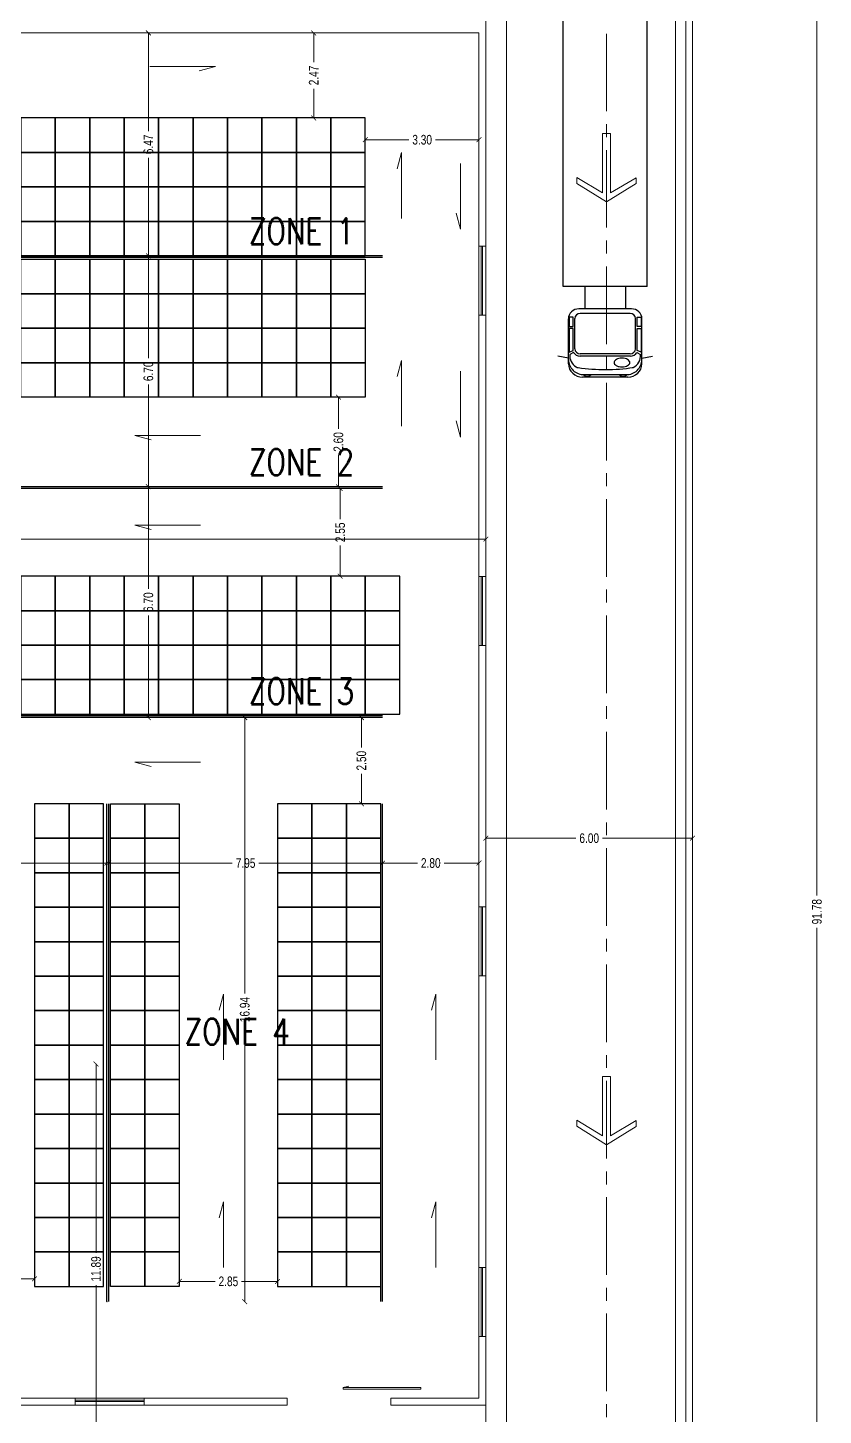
# Model space of a CAD drawing. Header units: millimetres. Extents: x -401 to 2889, y -234 to 146.
# Drawn here: x 148.03 to 171.13, y -67.89 to -27.64 of the extents above; entities that cross this region are included whole.
import ezdxf

# ---------------------------------------------------------------- set-up
doc = ezdxf.new("R2010")
doc.units = ezdxf.units.MM
doc.header["$LTSCALE"] = 3
doc.header["$MEASUREMENT"] = 0
doc.linetypes.add('AXES2', pattern=[1.125, 0.75, -0.125, 0.125, -0.125])
doc.linetypes.add('CONTINU', pattern=[0])
doc.layers.get('0').update_dxf_attribs({"color": 3, "lineweight": 9})
for name, color, linetype, lineweight in [('BOUNDARY', 6, 'Continuous', 13), ('DIM-IN', 1, 'Continuous', 0), ('Drw - Arch - brick (0.20)', 7, 'CONTINU', 20), ('Drw - Arch - Dimension', 1, 'CONTINU', 0), ('Drw - Arch - Window (0.05)', 4, 'CONTINU', 5), ('Drw - Dimension', 1, 'CONTINU', 0), ('Drw - Fram', 2, 'Continuous', 25), ('text', 7, 'Continuous', 0), ('WALKWAY', 42, 'Continuous', 13)]:
    doc.layers.add(name, color=color, linetype=linetype, lineweight=lineweight)
doc.layers.add('Layer7', color=8, linetype='Continuous')
doc.styles.add('drwazah arabic', font='ARIALUNI.TTF', dxfattribs={"width": 0.75})
doc.styles.get("Standard").update_dxf_attribs({"font": 'simplex.shx', "width": 0.8})
doc.dimstyles.new('Arch A-D 1-200m', dxfattribs={"dimscale": 2, "dimtxt": 0.14, "dimasz": 0.07, "dimexe": 0, "dimexo": 0, "dimgap": 0.05, "dimtad": 0, "dimzin": 1, "dimdsep": 46, "dimtxsty": 'drwazah arabic', "dimblk": 'ARCHTICK', "dimcen": 0, "dimse1": 1, "dimse2": 1, "dimclrd": 9, "dimclre": 9, "dimclrt": 6, "dimaunit": 2, "dimazin": 0, "dimtfac": 1, "dimtmove": 0, "dimatfit": 0, "dimldrblk": 'ARCHTICK', "dimfxl": 0.18, "dimtolj": 1, "dimtzin": 0, "dimlwd": 9, "dimlwe": 9, "dimarcsym": 2})

# ---------------------------------------------------------------- blocks, each defined once
blk = doc.blocks.new('_ArchTick')
at = {"color": 0, "linetype": 'ByBlock', "const_width": 0.15}
blk.add_lwpolyline([(-0.5, -0.5), (0.5, 0.5)], dxfattribs=at)
blk = doc.blocks.new('*D6')
at = {"layer": 'Defpoints', "color": 0, "transparency": 16777216}
for p in [(161.334, -50.89), (167.334, -50.89), (167.334, -51.149)]:
    blk.add_point(p, dxfattribs=at)
at = {"layer": 'Drw - Dimension', "color": 9, "linetype": 'ByBlock', "lineweight": 9, "transparency": 16777216}
for p, q in [((161.334, -51.149), (163.948, -51.149)), ((167.334, -51.149), (164.719, -51.149))]:
    blk.add_line(p, q, dxfattribs=at)
at = {"layer": 'Drw - Dimension', "color": 9, "lineweight": 9, "transparency": 16777216, "xscale": 0.14, "yscale": 0.14, "zscale": 0.14, "rotation": 180}
blk.add_blockref('_ArchTick', (161.334, -51.149), dxfattribs=at)
at = {"layer": 'Drw - Dimension', "color": 9, "lineweight": 9, "transparency": 16777216, "xscale": 0.14, "yscale": 0.14, "zscale": 0.14}
blk.add_blockref('_ArchTick', (167.334, -51.149), dxfattribs=at)
at = {"layer": 'Drw - Dimension', "color": 6, "transparency": 16777216, "insert": (164.334, -51.149), "char_height": 0.28, "attachment_point": 5, "style": 'drwazah arabic'}
blk.add_mtext('\\A1;6.00', dxfattribs=at)
blk = doc.blocks.new('*D9')
at = {"layer": 'Defpoints', "color": 0, "transparency": 16777216}
for p in [(131.334, -40.573), (131.334, -42.471), (161.334, -44.227)]:
    blk.add_point(p, dxfattribs=at)
at = {"layer": 'Drw - Dimension', "color": 9, "linetype": 'ByBlock', "lineweight": 9, "transparency": 16777216}
for p, q in [((131.334, -42.471), (145.867, -42.471)), ((161.334, -42.471), (146.801, -42.471))]:
    blk.add_line(p, q, dxfattribs=at)
at = {"layer": 'Drw - Dimension', "color": 9, "lineweight": 9, "transparency": 16777216, "xscale": 0.14, "yscale": 0.14, "zscale": 0.14, "rotation": 180}
blk.add_blockref('_ArchTick', (131.334, -42.471), dxfattribs=at)
at = {"layer": 'Drw - Dimension', "color": 9, "lineweight": 9, "transparency": 16777216, "xscale": 0.14, "yscale": 0.14, "zscale": 0.14}
blk.add_blockref('_ArchTick', (161.334, -42.471), dxfattribs=at)
at = {"layer": 'Drw - Dimension', "color": 6, "transparency": 16777216, "insert": (146.334, -42.471), "char_height": 0.28, "attachment_point": 5, "style": 'drwazah arabic'}
blk.add_mtext('\\A1;30.00', dxfattribs=at)
blk = doc.blocks.new('01psna34')
blk.add_lwpolyline([(0, -0.059), (0.861, -0.059), (0.64, -0.432), (0.726, -0.432), (0.992, -0.002), (0.722, 0.428), (0.636, 0.428), (0.861, 0.059), (0, 0.059)], close=True)
blk = doc.blocks.new('*D20')
at = {"layer": 'Defpoints', "color": 0, "transparency": 16777216}
for p in [(167.334, -7.39), (167.334, -99.17), (170.945, -99.17)]:
    blk.add_point(p, dxfattribs=at)
at = {"layer": 'Drw - Dimension', "color": 9, "linetype": 'ByBlock', "lineweight": 9, "transparency": 16777216}
for p, q in [((170.945, -7.39), (170.945, -52.813)), ((170.945, -99.17), (170.945, -53.748))]:
    blk.add_line(p, q, dxfattribs=at)
at = {"layer": 'Drw - Dimension', "color": 9, "lineweight": 9, "transparency": 16777216, "xscale": 0.14, "yscale": 0.14, "zscale": 0.14}
for p, rotation in [((170.945, -7.39), 90), ((170.945, -99.17), 270)]:
    blk.add_blockref('_ArchTick', p, dxfattribs=dict(at, rotation=rotation))
at = {"layer": 'Drw - Dimension', "color": 6, "transparency": 16777216, "insert": (170.945, -53.28), "char_height": 0.28, "attachment_point": 5, "rotation": 90, "style": 'drwazah arabic'}
blk.add_mtext('\\A1;91.78', dxfattribs=at)
blk = doc.blocks.new('*D23')
at = {"layer": 'Defpoints', "color": 0, "transparency": 16777216}
for p in [(151.537, -40.954), (152.199, -40.954), (152.168, -47.65)]:
    blk.add_point(p, dxfattribs=at)
at = {"layer": 'Drw - Dimension', "color": 9, "linetype": 'ByBlock', "lineweight": 9, "transparency": 16777216}
for p, q in [((151.537, -40.954), (151.537, -43.917)), ((151.537, -47.65), (151.537, -44.688))]:
    blk.add_line(p, q, dxfattribs=at)
at = {"layer": 'Drw - Dimension', "color": 9, "lineweight": 9, "transparency": 16777216, "xscale": 0.14, "yscale": 0.14, "zscale": 0.14}
for p, rotation in [((151.537, -40.954), 90), ((151.537, -47.65), 270)]:
    blk.add_blockref('_ArchTick', p, dxfattribs=dict(at, rotation=rotation))
at = {"layer": 'Drw - Dimension', "color": 6, "transparency": 16777216, "insert": (151.537, -44.302), "char_height": 0.28, "attachment_point": 5, "rotation": 90, "style": 'drwazah arabic'}
blk.add_mtext('\\A1;6.70', dxfattribs=at)
blk = doc.blocks.new('*D24')
at = {"layer": 'Defpoints', "color": 0, "transparency": 16777216}
for p in [(151.537, -34.257), (152.46, -34.257), (152.199, -40.954)]:
    blk.add_point(p, dxfattribs=at)
at = {"layer": 'Drw - Dimension', "color": 9, "linetype": 'ByBlock', "lineweight": 9, "transparency": 16777216}
for p, q in [((151.537, -34.257), (151.537, -37.22)), ((151.537, -40.954), (151.537, -37.991))]:
    blk.add_line(p, q, dxfattribs=at)
at = {"layer": 'Drw - Dimension', "color": 9, "lineweight": 9, "transparency": 16777216, "xscale": 0.14, "yscale": 0.14, "zscale": 0.14}
for p, rotation in [((151.537, -34.257), 90), ((151.537, -40.954), 270)]:
    blk.add_blockref('_ArchTick', p, dxfattribs=dict(at, rotation=rotation))
at = {"layer": 'Drw - Dimension', "color": 6, "transparency": 16777216, "insert": (151.537, -37.605), "char_height": 0.28, "attachment_point": 5, "rotation": 90, "style": 'drwazah arabic'}
blk.add_mtext('\\A1;6.70', dxfattribs=at)
blk = doc.blocks.new('*D25')
at = {"layer": 'Defpoints', "color": 0, "transparency": 16777216}
for p in [(151.537, -27.79), (153.026, -27.79), (152.46, -34.257)]:
    blk.add_point(p, dxfattribs=at)
at = {"layer": 'Drw - Dimension', "color": 9, "linetype": 'ByBlock', "lineweight": 9, "transparency": 16777216}
for p, q in [((151.537, -27.79), (151.537, -30.638)), ((151.537, -34.257), (151.537, -31.409))]:
    blk.add_line(p, q, dxfattribs=at)
at = {"layer": 'Drw - Dimension', "color": 9, "lineweight": 9, "transparency": 16777216, "xscale": 0.14, "yscale": 0.14, "zscale": 0.14}
for p, rotation in [((151.537, -27.79), 90), ((151.537, -34.257), 270)]:
    blk.add_blockref('_ArchTick', p, dxfattribs=dict(at, rotation=rotation))
at = {"layer": 'Drw - Dimension', "color": 6, "transparency": 16777216, "insert": (151.537, -31.024), "char_height": 0.28, "attachment_point": 5, "rotation": 90, "style": 'drwazah arabic'}
blk.add_mtext('\\A1;6.47', dxfattribs=at)
blk = doc.blocks.new('CAR19P')
at = {"linetype": 'Continuous'}
for p, q in [((0.405, 0.82), (0.443, 1.046)), ((1.941, 0.933), (10.803, 0.933)), ((1.941, -0.867), (1.941, 0.933)), ((10.803, -0.867), (10.803, 0.933)), ((10.803, -0.867), (10.803, 0.933)), ((0.284, 0.82), (1.244, 0.82)), ((0.526, 0.713), (0.481, 0.792)), ((0.532, 0.802), (0.571, 0.716)), ((1.041, 0.802), (0.532, 0.802)), ((0.571, 0.716), (1.041, 0.716)), ((0.607, 0.684), (1.255, 0.684)), ((1.041, 0.716), (1.041, 0.802)), ((1.082, 0.802), (1.082, 0.716)), ((1.279, 0.802), (1.082, 0.802)), ((1.082, 0.716), (1.279, 0.716)), ((1.279, 0.716), (1.279, 0.802)), ((1.46, -0.53), (1.46, 0.595)), ((-0.004, -0.455), (-0.004, 0.52)), ((0.05, -0.417), (0.05, 0.483)), ((0.451, 0.574), (0.451, -0.509)), ((0.499, -0.506), (0.499, 0.572)), ((1.363, -0.506), (1.363, 0.572)), ((1.941, 0.467), (1.46, 0.467)), ((1.941, -0.401), (1.46, -0.401)), ((0.284, -0.755), (1.244, -0.755)), ((0.405, -0.755), (0.443, -0.98)), ((0.526, -0.647), (0.481, -0.726)), ((0.532, -0.736), (0.571, -0.65)), ((1.041, -0.736), (0.532, -0.736)), ((0.571, -0.65), (1.041, -0.65)), ((0.607, -0.618), (1.255, -0.618)), ((1.041, -0.65), (1.041, -0.736)), ((1.082, -0.65), (1.279, -0.65)), ((1.082, -0.736), (1.082, -0.65)), ((1.279, -0.736), (1.082, -0.736)), ((1.279, -0.65), (1.279, -0.736)), ((1.941, -0.867), (10.803, -0.867))]:
    blk.add_line(p, q, dxfattribs=at)
for centre, radius, start, end in [((0.291, 0.526), 0.294, 91.1988, 181.1028), ((0.381, 0.49), 0.331, 91.1245, 181.1773), ((4.211, 0.033), 4.052, 171.7743, 188.535), ((0.317, 0.596), 0.117, 148.4692, 171.5951), ((0.458, 0.511), 0.282, 85.4302, 148.8562), ((0.616, 0.572), 0.167, 122.4314, 180.2276), ((0.609, 0.574), 0.11, 91.1895, 181.1115), ((1.239, 0.6), 0.221, 358.8401, 88.8577), ((1.253, 0.574), 0.11, 358.8885, 88.8106), ((0.134, 0.421), 0.116, 136.0415, 223.6451), ((0.134, -0.355), 0.116, 136.3549, 223.9585), ((0.437, -0.314), 0.22, 167.0087, 183.2487), ((0.444, -0.314), 0.227, 151.5292, 167.1916), ((0.353, -0.266), 0.124, 127.4047, 151.1318), ((0.31, -0.21), 0.0528, 89.8726, 127.4368), ((0.31, -0.21), 0.0534, 52.7922, 90.0166), ((0.268, -0.265), 0.122, 28.5736, 52.7027), ((0.202, -0.301), 0.198, 12.5851, 28.647), ((0.1, -0.325), 0.303, 359.8835, 12.8503), ((0.291, -0.46), 0.294, 178.8972, 268.8012), ((0.381, -0.424), 0.331, 178.8227, 268.8755), ((0.317, -0.53), 0.117, 188.4049, 211.5308), ((0.459, -0.444), 0.283, 206.0089, 274.4454), ((0.52, -0.327), 0.303, 179.8616, 192.8518), ((0.418, -0.351), 0.198, 192.5807, 208.6481), ((0.353, -0.386), 0.124, 208.8682, 232.5954), ((0.31, -0.443), 0.0528, 232.5555, 270.1499), ((0.31, -0.442), 0.0534, 269.961, 307.2155), ((0.268, -0.387), 0.122, 307.2973, 331.4264), ((0.202, -0.351), 0.198, 331.352, 347.4192), ((0.1, -0.327), 0.303, 347.1482, 0.1384), ((0.616, -0.507), 0.167, 179.7724, 237.5686), ((0.609, -0.508), 0.11, 178.8885, 268.8105), ((1.239, -0.534), 0.221, 271.1423, 1.1598), ((1.253, -0.508), 0.11, 271.1894, 1.1115)]:
    blk.add_arc(centre, radius, start, end, dxfattribs=at)
blk = doc.blocks.new('*D50')
at = {"layer": 'Defpoints', "color": 0, "transparency": 16777216}
for p in [(142.334, -50.08), (150.334, -50.08), (150.334, -51.87)]:
    blk.add_point(p, dxfattribs=at)
at = {"layer": 'DIM-IN', "color": 9, "linetype": 'ByBlock', "lineweight": 9, "transparency": 16777216}
for p, q in [((142.334, -51.87), (145.948, -51.87)), ((150.334, -51.87), (146.719, -51.87))]:
    blk.add_line(p, q, dxfattribs=at)
at = {"layer": 'DIM-IN', "color": 9, "lineweight": 9, "transparency": 16777216, "xscale": 0.14, "yscale": 0.14, "zscale": 0.14, "rotation": 180}
blk.add_blockref('_ArchTick', (142.334, -51.87), dxfattribs=at)
at = {"layer": 'DIM-IN', "color": 9, "lineweight": 9, "transparency": 16777216, "xscale": 0.14, "yscale": 0.14, "zscale": 0.14}
blk.add_blockref('_ArchTick', (150.334, -51.87), dxfattribs=at)
at = {"layer": 'DIM-IN', "color": 6, "transparency": 16777216, "insert": (146.334, -51.87), "char_height": 0.28, "attachment_point": 5, "style": 'drwazah arabic'}
blk.add_mtext('\\A1;8.00', dxfattribs=at)
blk = doc.blocks.new('*D51')
at = {"layer": 'Defpoints', "color": 0, "transparency": 16777216}
for p in [(150.384, -50.08), (158.334, -50.08), (158.334, -51.87)]:
    blk.add_point(p, dxfattribs=at)
at = {"layer": 'DIM-IN', "color": 9, "linetype": 'ByBlock', "lineweight": 9, "transparency": 16777216}
for p, q in [((150.384, -51.87), (153.973, -51.87)), ((158.334, -51.87), (154.744, -51.87))]:
    blk.add_line(p, q, dxfattribs=at)
at = {"layer": 'DIM-IN', "color": 9, "lineweight": 9, "transparency": 16777216, "xscale": 0.14, "yscale": 0.14, "zscale": 0.14, "rotation": 180}
blk.add_blockref('_ArchTick', (150.384, -51.87), dxfattribs=at)
at = {"layer": 'DIM-IN', "color": 9, "lineweight": 9, "transparency": 16777216, "xscale": 0.14, "yscale": 0.14, "zscale": 0.14}
blk.add_blockref('_ArchTick', (158.334, -51.87), dxfattribs=at)
at = {"layer": 'DIM-IN', "color": 6, "transparency": 16777216, "insert": (154.359, -51.87), "char_height": 0.28, "attachment_point": 5, "style": 'drwazah arabic'}
blk.add_mtext('\\A1;7.95', dxfattribs=at)
blk = doc.blocks.new('*D52')
at = {"layer": 'Defpoints', "color": 0, "transparency": 16777216}
for p in [(158.284, -47.65), (154.334, -64.59), (158.334, -64.59)]:
    blk.add_point(p, dxfattribs=at)
at = {"layer": 'DIM-IN', "color": 9, "linetype": 'ByBlock', "lineweight": 9, "transparency": 16777216}
for p, q in [((154.334, -47.65), (154.334, -55.653)), ((154.334, -64.59), (154.334, -56.588))]:
    blk.add_line(p, q, dxfattribs=at)
at = {"layer": 'DIM-IN', "color": 9, "lineweight": 9, "transparency": 16777216, "xscale": 0.14, "yscale": 0.14, "zscale": 0.14}
for p, rotation in [((154.334, -47.65), 90), ((154.334, -64.59), 270)]:
    blk.add_blockref('_ArchTick', p, dxfattribs=dict(at, rotation=rotation))
at = {"layer": 'DIM-IN', "color": 6, "transparency": 16777216, "insert": (154.334, -56.12), "char_height": 0.28, "attachment_point": 5, "rotation": 90, "style": 'drwazah arabic'}
blk.add_mtext('\\A1;16.94', dxfattribs=at)
blk = doc.blocks.new('*D53')
at = {"layer": 'Defpoints', "color": 0, "transparency": 16777216}
for p in [(158.334, -50.08), (161.134, -50.08), (161.134, -51.87)]:
    blk.add_point(p, dxfattribs=at)
at = {"layer": 'DIM-IN', "color": 9, "linetype": 'ByBlock', "lineweight": 9, "transparency": 16777216}
for p, q in [((158.334, -51.87), (159.348, -51.87)), ((161.134, -51.87), (160.119, -51.87))]:
    blk.add_line(p, q, dxfattribs=at)
at = {"layer": 'DIM-IN', "color": 9, "lineweight": 9, "transparency": 16777216, "xscale": 0.14, "yscale": 0.14, "zscale": 0.14, "rotation": 180}
blk.add_blockref('_ArchTick', (158.334, -51.87), dxfattribs=at)
at = {"layer": 'DIM-IN', "color": 9, "lineweight": 9, "transparency": 16777216, "xscale": 0.14, "yscale": 0.14, "zscale": 0.14}
blk.add_blockref('_ArchTick', (161.134, -51.87), dxfattribs=at)
at = {"layer": 'DIM-IN', "color": 6, "transparency": 16777216, "insert": (159.734, -51.87), "char_height": 0.28, "attachment_point": 5, "style": 'drwazah arabic'}
blk.add_mtext('\\A1;2.80', dxfattribs=at)
blk = doc.blocks.new('*D85')
at = {"layer": 'Defpoints', "color": 0, "transparency": 16777216}
for p in [(156.336, -27.79), (157.834, -27.79), (157.834, -30.257)]:
    blk.add_point(p, dxfattribs=at)
at = {"layer": 'DIM-IN', "color": 9, "linetype": 'ByBlock', "lineweight": 9, "transparency": 16777216}
for p, q in [((156.336, -27.79), (156.336, -28.638)), ((156.336, -30.257), (156.336, -29.409))]:
    blk.add_line(p, q, dxfattribs=at)
at = {"layer": 'DIM-IN', "color": 9, "lineweight": 9, "transparency": 16777216, "xscale": 0.14, "yscale": 0.14, "zscale": 0.14}
for p, rotation in [((156.336, -27.79), 90), ((156.336, -30.257), 270)]:
    blk.add_blockref('_ArchTick', p, dxfattribs=dict(at, rotation=rotation))
at = {"layer": 'DIM-IN', "color": 6, "transparency": 16777216, "insert": (156.336, -29.024), "char_height": 0.28, "attachment_point": 5, "rotation": 90, "style": 'drwazah arabic'}
blk.add_mtext('\\A1;2.47', dxfattribs=at)
blk = doc.blocks.new('*D86')
at = {"layer": 'Defpoints', "color": 0, "transparency": 16777216}
for p in [(157.834, -38.357), (157.054, -40.954), (157.834, -40.954)]:
    blk.add_point(p, dxfattribs=at)
at = {"layer": 'DIM-IN', "color": 9, "linetype": 'ByBlock', "lineweight": 9, "transparency": 16777216}
for p, q in [((157.054, -38.357), (157.054, -39.27)), ((157.054, -40.954), (157.054, -40.041))]:
    blk.add_line(p, q, dxfattribs=at)
at = {"layer": 'DIM-IN', "color": 9, "lineweight": 9, "transparency": 16777216, "xscale": 0.14, "yscale": 0.14, "zscale": 0.14}
for p, rotation in [((157.054, -38.357), 90), ((157.054, -40.954), 270)]:
    blk.add_blockref('_ArchTick', p, dxfattribs=dict(at, rotation=rotation))
at = {"layer": 'DIM-IN', "color": 6, "transparency": 16777216, "insert": (157.054, -39.655), "char_height": 0.28, "attachment_point": 5, "rotation": 90, "style": 'drwazah arabic'}
blk.add_mtext('\\A1;2.60', dxfattribs=at)
blk = doc.blocks.new('*D87')
at = {"layer": 'Defpoints', "color": 0, "transparency": 16777216}
for p in [(157.105, -41.004), (158.151, -41.004), (158.834, -43.55)]:
    blk.add_point(p, dxfattribs=at)
at = {"layer": 'DIM-IN', "color": 9, "linetype": 'ByBlock', "lineweight": 9, "transparency": 16777216}
for p, q in [((157.105, -41.004), (157.105, -41.892)), ((157.105, -43.55), (157.105, -42.663))]:
    blk.add_line(p, q, dxfattribs=at)
at = {"layer": 'DIM-IN', "color": 9, "lineweight": 9, "transparency": 16777216, "xscale": 0.14, "yscale": 0.14, "zscale": 0.14}
for p, rotation in [((157.105, -41.004), 90), ((157.105, -43.55), 270)]:
    blk.add_blockref('_ArchTick', p, dxfattribs=dict(at, rotation=rotation))
at = {"layer": 'DIM-IN', "color": 6, "transparency": 16777216, "insert": (157.105, -42.277), "char_height": 0.28, "attachment_point": 5, "rotation": 90, "style": 'drwazah arabic'}
blk.add_mtext('\\A1;2.55', dxfattribs=at)
blk = doc.blocks.new('*D88')
at = {"layer": 'Defpoints', "color": 0, "transparency": 16777216}
for p in [(157.721, -47.65), (158.284, -47.65), (158.284, -50.15)]:
    blk.add_point(p, dxfattribs=at)
at = {"layer": 'DIM-IN', "color": 9, "linetype": 'ByBlock', "lineweight": 9, "transparency": 16777216}
for p, q in [((157.721, -47.65), (157.721, -48.515)), ((157.721, -50.15), (157.721, -49.286))]:
    blk.add_line(p, q, dxfattribs=at)
at = {"layer": 'DIM-IN', "color": 9, "lineweight": 9, "transparency": 16777216, "xscale": 0.14, "yscale": 0.14, "zscale": 0.14}
for p, rotation in [((157.721, -47.65), 90), ((157.721, -50.15), 270)]:
    blk.add_blockref('_ArchTick', p, dxfattribs=dict(at, rotation=rotation))
at = {"layer": 'DIM-IN', "color": 6, "transparency": 16777216, "insert": (157.721, -48.9), "char_height": 0.28, "attachment_point": 5, "rotation": 90, "style": 'drwazah arabic'}
blk.add_mtext('\\A1;2.50', dxfattribs=at)
blk = doc.blocks.new('*D89')
at = {"layer": 'Defpoints', "color": 0, "transparency": 16777216}
for p in [(148.234, -63.929), (145.384, -64.15), (148.234, -64.15)]:
    blk.add_point(p, dxfattribs=at)
at = {"layer": 'DIM-IN', "color": 9, "linetype": 'ByBlock', "lineweight": 9, "transparency": 16777216}
for p, q in [((145.384, -63.929), (146.423, -63.929)), ((148.234, -63.929), (147.194, -63.929))]:
    blk.add_line(p, q, dxfattribs=at)
at = {"layer": 'DIM-IN', "color": 9, "lineweight": 9, "transparency": 16777216, "xscale": 0.14, "yscale": 0.14, "zscale": 0.14, "rotation": 180}
blk.add_blockref('_ArchTick', (145.384, -63.929), dxfattribs=at)
at = {"layer": 'DIM-IN', "color": 9, "lineweight": 9, "transparency": 16777216, "xscale": 0.14, "yscale": 0.14, "zscale": 0.14}
blk.add_blockref('_ArchTick', (148.234, -63.929), dxfattribs=at)
at = {"layer": 'DIM-IN', "color": 6, "transparency": 16777216, "insert": (146.809, -63.929), "char_height": 0.28, "attachment_point": 5, "style": 'drwazah arabic'}
blk.add_mtext('\\A1;2.85', dxfattribs=at)
blk = doc.blocks.new('*D90')
at = {"layer": 'Defpoints', "color": 0, "transparency": 16777216}
for p in [(152.434, -63.929), (155.284, -63.929), (155.284, -64.004)]:
    blk.add_point(p, dxfattribs=at)
at = {"layer": 'DIM-IN', "color": 9, "linetype": 'ByBlock', "lineweight": 9, "transparency": 16777216}
for p, q in [((152.434, -64.004), (153.473, -64.004)), ((155.284, -64.004), (154.244, -64.004))]:
    blk.add_line(p, q, dxfattribs=at)
at = {"layer": 'DIM-IN', "color": 9, "lineweight": 9, "transparency": 16777216, "xscale": 0.14, "yscale": 0.14, "zscale": 0.14, "rotation": 180}
blk.add_blockref('_ArchTick', (152.434, -64.004), dxfattribs=at)
at = {"layer": 'DIM-IN', "color": 9, "lineweight": 9, "transparency": 16777216, "xscale": 0.14, "yscale": 0.14, "zscale": 0.14}
blk.add_blockref('_ArchTick', (155.284, -64.004), dxfattribs=at)
at = {"layer": 'DIM-IN', "color": 6, "transparency": 16777216, "insert": (153.859, -64.004), "char_height": 0.28, "attachment_point": 5, "style": 'drwazah arabic'}
blk.add_mtext('\\A1;2.85', dxfattribs=at)
blk = doc.blocks.new('*D92')
at = {"layer": 'Defpoints', "color": 0, "transparency": 16777216}
for p in [(157.834, -30.257), (161.134, -30.257), (161.134, -30.89)]:
    blk.add_point(p, dxfattribs=at)
at = {"layer": 'DIM-IN', "color": 9, "linetype": 'ByBlock', "lineweight": 9, "transparency": 16777216}
for p, q in [((157.834, -30.89), (159.098, -30.89)), ((161.134, -30.89), (159.869, -30.89))]:
    blk.add_line(p, q, dxfattribs=at)
at = {"layer": 'DIM-IN', "color": 9, "lineweight": 9, "transparency": 16777216, "xscale": 0.14, "yscale": 0.14, "zscale": 0.14, "rotation": 180}
blk.add_blockref('_ArchTick', (157.834, -30.89), dxfattribs=at)
at = {"layer": 'DIM-IN', "color": 9, "lineweight": 9, "transparency": 16777216, "xscale": 0.14, "yscale": 0.14, "zscale": 0.14}
blk.add_blockref('_ArchTick', (161.134, -30.89), dxfattribs=at)
at = {"layer": 'DIM-IN', "color": 6, "transparency": 16777216, "insert": (159.484, -30.89), "char_height": 0.28, "attachment_point": 5, "style": 'drwazah arabic'}
blk.add_mtext('\\A1;3.30', dxfattribs=at)
blk = doc.blocks.new('*D283')
at = {"layer": 'Defpoints', "color": 0, "transparency": 16777216}
for p in [(139.667, -57.696), (150.017, -57.696), (152.07, -69.59)]:
    blk.add_point(p, dxfattribs=at)
at = {"layer": 'DIM-IN', "color": 9, "linetype": 'ByBlock', "lineweight": 9, "transparency": 16777216}
for p, q in [((150.017, -57.696), (150.017, -63.176)), ((150.017, -69.59), (150.017, -64.111))]:
    blk.add_line(p, q, dxfattribs=at)
at = {"layer": 'DIM-IN', "color": 9, "lineweight": 9, "transparency": 16777216, "xscale": 0.14, "yscale": 0.14, "zscale": 0.14}
for p, rotation in [((150.017, -57.696), 90), ((150.017, -69.59), 270)]:
    blk.add_blockref('_ArchTick', p, dxfattribs=dict(at, rotation=rotation))
at = {"layer": 'DIM-IN', "color": 6, "transparency": 16777216, "insert": (150.017, -63.643), "char_height": 0.28, "attachment_point": 5, "rotation": 90, "style": 'drwazah arabic'}
blk.add_mtext('\\A1;11.89', dxfattribs=at)

msp = doc.modelspace()

# ---------------------------------------------------------------- linework, layer by layer
at = {"linetype": 'AXES2'}
for p, q in [((151.576, -28.768), (153.484, -28.768)), ((153.484, -28.768), (153.015, -28.894)), ((158.886, -31.262), (158.76, -31.732)), ((158.886, -33.171), (158.886, -31.262)), ((160.596, -31.578), (160.596, -33.487)), ((160.596, -33.487), (160.47, -33.017)), ((158.886, -37.288), (158.76, -37.758)), ((158.886, -39.197), (158.886, -37.288)), ((160.596, -37.604), (160.596, -39.513)), ((160.596, -39.513), (160.47, -39.043)), ((153.053, -39.468), (151.144, -39.468)), ((151.144, -39.468), (151.614, -39.594)), ((153.053, -42.072), (151.144, -42.072)), ((151.144, -42.072), (151.614, -42.198)), ((153.053, -48.939), (151.144, -48.939)), ((151.144, -48.939), (151.614, -49.065)), ((153.716, -55.668), (153.59, -56.138)), ((153.716, -57.577), (153.716, -55.668)), ((159.883, -55.668), (159.757, -56.138)), ((159.883, -57.577), (159.883, -55.668)), ((153.716, -61.694), (153.59, -62.164)), ((153.716, -63.603), (153.716, -61.694)), ((159.883, -61.694), (159.757, -62.164)), ((159.883, -63.603), (159.883, -61.694))]:
    msp.add_line(p, q, dxfattribs=at)
msp.add_open_spline([(164.834, -10.939), (164.834, -35.686), (164.834, -60.432), (164.834, -85.179), (164.807, -85.474), (164.78, -85.763), (164.685, -86.665), (164.607, -87.249), (164.425, -88.121), (164.345, -88.431), (164.146, -89.058), (164.029, -89.372), (163.629, -90.303), (163.297, -90.912), (162.244, -92.483), (161.416, -93.383), (160.138, -94.385), (159.761, -94.642), (159.049, -95.056), (158.716, -95.222), (158.014, -95.524), (157.648, -95.659), (156.11, -96.149), (154.816, -96.393), (153.365, -96.644), (153.289, -96.657), (153.213, -96.67), (135.359, -96.67), (117.504, -96.67), (99.65, -96.67), (99.636, -96.67), (99.621, -96.67), (99.607, -96.67), (99.605, -96.671), (99.603, -96.671), (99.601, -96.671), (99.247, -96.673), (98.888, -96.658), (97.806, -96.562), (97.078, -96.431), (95.253, -95.93), (94.186, -95.465), (92.833, -94.606), (92.433, -94.305), (91.626, -93.585), (91.246, -93.16), (90.558, -92.2), (90.252, -91.67), (89.457, -90), (89.049, -88.737), (88.488, -86.622), (88.302, -85.839), (88.114, -85.039), (88.114, -62.187), (88.114, -39.336), (88.114, -16.485)], degree=3, knots=[0, 0, 0, 0, 1, 1, 1, 1.896558, 1.896558, 3.873524, 3.873524, 5.049502, 5.049502, 6.22548, 6.22548, 8.577437, 8.577437, 12.62719, 12.62719, 14.243391, 14.243391, 15.614563, 15.614563, 16.985735, 16.985735, 21.152468, 21.152468, 21.381426, 21.381426, 21.381426, 22.381426, 22.381426, 22.381426, 22.38223, 22.38223, 22.38223, 22.389161, 22.389161, 22.389161, 23.612192, 23.612192, 26.058255, 26.058255, 29.916735, 29.916735, 31.726222, 31.726222, 33.969982, 33.969982, 36.213742, 36.213742, 40.450127, 40.450127, 42.796206, 42.796206, 42.796206, 43.796206, 43.796206, 43.796206, 43.796206], dxfattribs=at)
at = {"layer": 'BOUNDARY', "linetype": 'AXES2'}
msp.add_lwpolyline([(161.334, -20.89), (91.614, -20.89), (91.614, -93.17), (161.334, -93.17)], close=True, dxfattribs=at)
at = {"layer": 'Drw - Arch - brick (0.20)'}
for p, q in [((167.334, -99.17), (167.334, -7.39)), ((161.334, -67.59), (161.334, -27.59)), ((157.434, -27.79), (161.134, -27.79)), ((161.134, -27.79), (161.134, -67.39)), ((161.134, -33.976), (161.334, -33.976)), ((161.134, -35.979), (161.334, -35.979)), ((161.134, -43.556), (161.334, -43.556)), ((161.134, -45.559), (161.334, -45.559)), ((161.134, -53.136), (161.334, -53.136)), ((161.134, -55.139), (161.334, -55.139)), ((161.134, -63.597), (161.334, -63.597)), ((161.134, -65.601), (161.334, -65.601)), ((155.57, -67.39), (138.338, -67.39)), ((138.338, -67.59), (155.57, -67.59)), ((149.414, -67.39), (149.414, -67.59)), ((151.417, -67.39), (151.417, -67.59)), ((155.57, -67.59), (155.57, -67.39)), ((161.134, -67.39), (158.57, -67.39)), ((158.57, -67.59), (158.57, -67.39)), ((158.57, -67.59), (161.334, -67.59))]:
    msp.add_line(p, q, dxfattribs=at)
for points in [[(86.114, -7.59), (85.814, -7.59), (85.814, -98.97), (167.134, -98.97), (167.134, -7.59), (166.834, -7.59)], [(131.334, -38.453), (131.334, -47.15), (131.534, -47.15), (131.534, -27.79), (157.434, -27.79)]]:
    msp.add_lwpolyline(points, dxfattribs=at)
at = {"layer": 'Drw - Arch - Dimension'}
msp.add_point((150.334, -64.59), dxfattribs=at)
at = {"layer": 'Drw - Arch - Window (0.05)'}
for p, q in [((161.134, -33.976), (161.134, -35.979)), ((161.193, -33.976), (161.193, -35.979)), ((161.234, -33.976), (161.234, -35.979)), ((161.334, -33.976), (161.334, -35.979)), ((161.134, -43.556), (161.134, -45.559)), ((161.193, -43.556), (161.193, -45.559)), ((161.234, -43.556), (161.234, -45.559)), ((161.334, -43.556), (161.334, -45.559)), ((161.134, -53.136), (161.134, -55.139)), ((161.193, -53.136), (161.193, -55.139)), ((161.234, -53.136), (161.234, -55.139)), ((161.334, -53.136), (161.334, -55.139)), ((161.134, -63.597), (161.134, -65.601)), ((161.193, -63.597), (161.193, -65.601)), ((161.234, -63.597), (161.234, -65.601)), ((161.334, -63.597), (161.334, -65.601)), ((157.195, -67.082), (157.357, -67.039)), ((151.417, -67.39), (149.414, -67.39)), ((151.417, -67.45), (149.414, -67.45)), ((151.417, -67.49), (149.414, -67.49)), ((151.417, -67.59), (149.414, -67.59))]:
    msp.add_line(p, q, dxfattribs=at)
msp.add_lwpolyline([(157.195, -67.082), (159.445, -67.082), (159.445, -67.132), (157.195, -67.132)], close=True, dxfattribs=at)
at = {"layer": 'Drw - Fram'}
for p, q in [((158.334, -34.257), (134.334, -34.257)), ((158.334, -34.307), (134.334, -34.307)), ((158.334, -40.954), (134.334, -40.954)), ((158.334, -41.004), (134.334, -41.004)), ((158.334, -47.6), (134.334, -47.6)), ((158.334, -47.65), (134.334, -47.65)), ((150.334, -64.59), (150.334, -50.15)), ((150.384, -64.59), (150.384, -50.15)), ((158.284, -64.59), (158.284, -50.15)), ((158.334, -64.59), (158.334, -50.15))]:
    msp.add_line(p, q, dxfattribs=at)
at = {"layer": 'Layer7'}
for points in [[(148.834, -30.257), (147.834, -30.257), (147.834, -31.257), (148.834, -31.257)], [(149.834, -30.257), (148.834, -30.257), (148.834, -31.257), (149.834, -31.257)], [(150.834, -30.257), (149.834, -30.257), (149.834, -31.257), (150.834, -31.257)], [(151.834, -30.257), (150.834, -30.257), (150.834, -31.257), (151.834, -31.257)], [(152.834, -30.257), (151.834, -30.257), (151.834, -31.257), (152.834, -31.257)], [(153.834, -30.257), (152.834, -30.257), (152.834, -31.257), (153.834, -31.257)], [(154.834, -30.257), (153.834, -30.257), (153.834, -31.257), (154.834, -31.257)], [(155.834, -30.257), (154.834, -30.257), (154.834, -31.257), (155.834, -31.257)], [(156.834, -30.257), (155.834, -30.257), (155.834, -31.257), (156.834, -31.257)], [(157.834, -30.257), (156.834, -30.257), (156.834, -31.257), (157.834, -31.257)], [(148.834, -31.257), (147.834, -31.257), (147.834, -32.257), (148.834, -32.257)], [(149.834, -31.257), (148.834, -31.257), (148.834, -32.257), (149.834, -32.257)], [(150.834, -31.257), (149.834, -31.257), (149.834, -32.257), (150.834, -32.257)], [(151.834, -31.257), (150.834, -31.257), (150.834, -32.257), (151.834, -32.257)], [(152.834, -31.257), (151.834, -31.257), (151.834, -32.257), (152.834, -32.257)], [(153.834, -31.257), (152.834, -31.257), (152.834, -32.257), (153.834, -32.257)], [(154.834, -31.257), (153.834, -31.257), (153.834, -32.257), (154.834, -32.257)], [(155.834, -31.257), (154.834, -31.257), (154.834, -32.257), (155.834, -32.257)], [(156.834, -31.257), (155.834, -31.257), (155.834, -32.257), (156.834, -32.257)], [(157.834, -31.257), (156.834, -31.257), (156.834, -32.257), (157.834, -32.257)], [(148.834, -32.257), (147.834, -32.257), (147.834, -33.257), (148.834, -33.257)], [(149.834, -32.257), (148.834, -32.257), (148.834, -33.257), (149.834, -33.257)], [(150.834, -32.257), (149.834, -32.257), (149.834, -33.257), (150.834, -33.257)], [(151.834, -32.257), (150.834, -32.257), (150.834, -33.257), (151.834, -33.257)], [(152.834, -32.257), (151.834, -32.257), (151.834, -33.257), (152.834, -33.257)], [(153.834, -32.257), (152.834, -32.257), (152.834, -33.257), (153.834, -33.257)], [(154.834, -32.257), (153.834, -32.257), (153.834, -33.257), (154.834, -33.257)], [(155.834, -32.257), (154.834, -32.257), (154.834, -33.257), (155.834, -33.257)], [(156.834, -32.257), (155.834, -32.257), (155.834, -33.257), (156.834, -33.257)], [(157.834, -32.257), (156.834, -32.257), (156.834, -33.257), (157.834, -33.257)], [(148.834, -33.257), (147.834, -33.257), (147.834, -34.257), (148.834, -34.257)], [(149.834, -33.257), (148.834, -33.257), (148.834, -34.257), (149.834, -34.257)], [(150.834, -33.257), (149.834, -33.257), (149.834, -34.257), (150.834, -34.257)], [(151.834, -33.257), (150.834, -33.257), (150.834, -34.257), (151.834, -34.257)], [(152.834, -33.257), (151.834, -33.257), (151.834, -34.257), (152.834, -34.257)], [(153.834, -33.257), (152.834, -33.257), (152.834, -34.257), (153.834, -34.257)], [(154.834, -33.257), (153.834, -33.257), (153.834, -34.257), (154.834, -34.257)], [(155.834, -33.257), (154.834, -33.257), (154.834, -34.257), (155.834, -34.257)], [(156.834, -33.257), (155.834, -33.257), (155.834, -34.257), (156.834, -34.257)], [(157.834, -33.257), (156.834, -33.257), (156.834, -34.257), (157.834, -34.257)], [(148.834, -35.357), (147.834, -35.357), (147.834, -34.357), (148.834, -34.357)], [(149.834, -35.357), (148.834, -35.357), (148.834, -34.357), (149.834, -34.357)], [(150.834, -35.357), (149.834, -35.357), (149.834, -34.357), (150.834, -34.357)], [(151.834, -35.357), (150.834, -35.357), (150.834, -34.357), (151.834, -34.357)], [(152.834, -35.357), (151.834, -35.357), (151.834, -34.357), (152.834, -34.357)], [(153.834, -35.357), (152.834, -35.357), (152.834, -34.357), (153.834, -34.357)], [(154.834, -35.357), (153.834, -35.357), (153.834, -34.357), (154.834, -34.357)], [(155.834, -35.357), (154.834, -35.357), (154.834, -34.357), (155.834, -34.357)], [(156.834, -35.357), (155.834, -35.357), (155.834, -34.357), (156.834, -34.357)], [(157.834, -35.357), (156.834, -35.357), (156.834, -34.357), (157.834, -34.357)], [(148.834, -36.357), (147.834, -36.357), (147.834, -35.357), (148.834, -35.357)], [(149.834, -36.357), (148.834, -36.357), (148.834, -35.357), (149.834, -35.357)], [(150.834, -36.357), (149.834, -36.357), (149.834, -35.357), (150.834, -35.357)], [(151.834, -36.357), (150.834, -36.357), (150.834, -35.357), (151.834, -35.357)], [(152.834, -36.357), (151.834, -36.357), (151.834, -35.357), (152.834, -35.357)], [(153.834, -36.357), (152.834, -36.357), (152.834, -35.357), (153.834, -35.357)], [(154.834, -36.357), (153.834, -36.357), (153.834, -35.357), (154.834, -35.357)], [(155.834, -36.357), (154.834, -36.357), (154.834, -35.357), (155.834, -35.357)], [(156.834, -36.357), (155.834, -36.357), (155.834, -35.357), (156.834, -35.357)], [(157.834, -36.357), (156.834, -36.357), (156.834, -35.357), (157.834, -35.357)], [(148.834, -37.357), (147.834, -37.357), (147.834, -36.357), (148.834, -36.357)], [(149.834, -37.357), (148.834, -37.357), (148.834, -36.357), (149.834, -36.357)], [(150.834, -37.357), (149.834, -37.357), (149.834, -36.357), (150.834, -36.357)], [(151.834, -37.357), (150.834, -37.357), (150.834, -36.357), (151.834, -36.357)], [(152.834, -37.357), (151.834, -37.357), (151.834, -36.357), (152.834, -36.357)], [(153.834, -37.357), (152.834, -37.357), (152.834, -36.357), (153.834, -36.357)], [(154.834, -37.357), (153.834, -37.357), (153.834, -36.357), (154.834, -36.357)], [(155.834, -37.357), (154.834, -37.357), (154.834, -36.357), (155.834, -36.357)], [(156.834, -37.357), (155.834, -37.357), (155.834, -36.357), (156.834, -36.357)], [(157.834, -37.357), (156.834, -37.357), (156.834, -36.357), (157.834, -36.357)], [(148.834, -38.357), (147.834, -38.357), (147.834, -37.357), (148.834, -37.357)], [(149.834, -38.357), (148.834, -38.357), (148.834, -37.357), (149.834, -37.357)], [(150.834, -38.357), (149.834, -38.357), (149.834, -37.357), (150.834, -37.357)], [(151.834, -38.357), (150.834, -38.357), (150.834, -37.357), (151.834, -37.357)], [(152.834, -38.357), (151.834, -38.357), (151.834, -37.357), (152.834, -37.357)], [(153.834, -38.357), (152.834, -38.357), (152.834, -37.357), (153.834, -37.357)], [(154.834, -38.357), (153.834, -38.357), (153.834, -37.357), (154.834, -37.357)], [(155.834, -38.357), (154.834, -38.357), (154.834, -37.357), (155.834, -37.357)], [(156.834, -38.357), (155.834, -38.357), (155.834, -37.357), (156.834, -37.357)], [(157.834, -38.357), (156.834, -38.357), (156.834, -37.357), (157.834, -37.357)], [(148.834, -43.55), (147.834, -43.55), (147.834, -44.55), (148.834, -44.55)], [(149.834, -43.55), (148.834, -43.55), (148.834, -44.55), (149.834, -44.55)], [(150.834, -43.55), (149.834, -43.55), (149.834, -44.55), (150.834, -44.55)], [(151.834, -43.55), (150.834, -43.55), (150.834, -44.55), (151.834, -44.55)], [(152.834, -43.55), (151.834, -43.55), (151.834, -44.55), (152.834, -44.55)], [(153.834, -43.55), (152.834, -43.55), (152.834, -44.55), (153.834, -44.55)], [(154.834, -43.55), (153.834, -43.55), (153.834, -44.55), (154.834, -44.55)], [(155.834, -43.55), (154.834, -43.55), (154.834, -44.55), (155.834, -44.55)], [(156.834, -43.55), (155.834, -43.55), (155.834, -44.55), (156.834, -44.55)], [(157.834, -43.55), (156.834, -43.55), (156.834, -44.55), (157.834, -44.55)], [(158.834, -43.55), (157.834, -43.55), (157.834, -44.55), (158.834, -44.55)], [(148.834, -44.55), (147.834, -44.55), (147.834, -45.55), (148.834, -45.55)], [(149.834, -44.55), (148.834, -44.55), (148.834, -45.55), (149.834, -45.55)], [(150.834, -44.55), (149.834, -44.55), (149.834, -45.55), (150.834, -45.55)], [(151.834, -44.55), (150.834, -44.55), (150.834, -45.55), (151.834, -45.55)], [(152.834, -44.55), (151.834, -44.55), (151.834, -45.55), (152.834, -45.55)], [(153.834, -44.55), (152.834, -44.55), (152.834, -45.55), (153.834, -45.55)], [(154.834, -44.55), (153.834, -44.55), (153.834, -45.55), (154.834, -45.55)], [(155.834, -44.55), (154.834, -44.55), (154.834, -45.55), (155.834, -45.55)], [(156.834, -44.55), (155.834, -44.55), (155.834, -45.55), (156.834, -45.55)], [(157.834, -44.55), (156.834, -44.55), (156.834, -45.55), (157.834, -45.55)], [(158.834, -44.55), (157.834, -44.55), (157.834, -45.55), (158.834, -45.55)], [(148.834, -45.55), (147.834, -45.55), (147.834, -46.55), (148.834, -46.55)], [(149.834, -45.55), (148.834, -45.55), (148.834, -46.55), (149.834, -46.55)], [(150.834, -45.55), (149.834, -45.55), (149.834, -46.55), (150.834, -46.55)], [(151.834, -45.55), (150.834, -45.55), (150.834, -46.55), (151.834, -46.55)], [(152.834, -45.55), (151.834, -45.55), (151.834, -46.55), (152.834, -46.55)], [(153.834, -45.55), (152.834, -45.55), (152.834, -46.55), (153.834, -46.55)], [(154.834, -45.55), (153.834, -45.55), (153.834, -46.55), (154.834, -46.55)], [(155.834, -45.55), (154.834, -45.55), (154.834, -46.55), (155.834, -46.55)], [(156.834, -45.55), (155.834, -45.55), (155.834, -46.55), (156.834, -46.55)], [(157.834, -45.55), (156.834, -45.55), (156.834, -46.55), (157.834, -46.55)], [(158.834, -45.55), (157.834, -45.55), (157.834, -46.55), (158.834, -46.55)], [(148.834, -46.55), (147.834, -46.55), (147.834, -47.55), (148.834, -47.55)], [(149.834, -46.55), (148.834, -46.55), (148.834, -47.55), (149.834, -47.55)], [(150.834, -46.55), (149.834, -46.55), (149.834, -47.55), (150.834, -47.55)], [(151.834, -46.55), (150.834, -46.55), (150.834, -47.55), (151.834, -47.55)], [(152.834, -46.55), (151.834, -46.55), (151.834, -47.55), (152.834, -47.55)], [(153.834, -46.55), (152.834, -46.55), (152.834, -47.55), (153.834, -47.55)], [(154.834, -46.55), (153.834, -46.55), (153.834, -47.55), (154.834, -47.55)], [(155.834, -46.55), (154.834, -46.55), (154.834, -47.55), (155.834, -47.55)], [(156.834, -46.55), (155.834, -46.55), (155.834, -47.55), (156.834, -47.55)], [(157.834, -46.55), (156.834, -46.55), (156.834, -47.55), (157.834, -47.55)], [(158.834, -46.55), (157.834, -46.55), (157.834, -47.55), (158.834, -47.55)], [(149.234, -50.15), (148.234, -50.15), (148.234, -51.15), (149.234, -51.15)], [(150.234, -50.15), (149.234, -50.15), (149.234, -51.15), (150.234, -51.15)], [(150.434, -50.15), (151.434, -50.15), (151.434, -51.15), (150.434, -51.15)], [(151.434, -50.15), (152.434, -50.15), (152.434, -51.15), (151.434, -51.15)], [(156.284, -50.15), (155.284, -50.15), (155.284, -51.15), (156.284, -51.15)], [(157.284, -50.15), (156.284, -50.15), (156.284, -51.15), (157.284, -51.15)], [(158.284, -50.15), (157.284, -50.15), (157.284, -51.15), (158.284, -51.15)], [(149.234, -51.15), (148.234, -51.15), (148.234, -52.15), (149.234, -52.15)], [(150.234, -51.15), (149.234, -51.15), (149.234, -52.15), (150.234, -52.15)], [(150.434, -51.15), (151.434, -51.15), (151.434, -52.15), (150.434, -52.15)], [(151.434, -51.15), (152.434, -51.15), (152.434, -52.15), (151.434, -52.15)], [(156.284, -51.15), (155.284, -51.15), (155.284, -52.15), (156.284, -52.15)], [(157.284, -51.15), (156.284, -51.15), (156.284, -52.15), (157.284, -52.15)], [(158.284, -51.15), (157.284, -51.15), (157.284, -52.15), (158.284, -52.15)], [(149.234, -52.15), (148.234, -52.15), (148.234, -53.15), (149.234, -53.15)], [(150.234, -52.15), (149.234, -52.15), (149.234, -53.15), (150.234, -53.15)], [(150.434, -52.15), (151.434, -52.15), (151.434, -53.15), (150.434, -53.15)], [(151.434, -52.15), (152.434, -52.15), (152.434, -53.15), (151.434, -53.15)], [(156.284, -52.15), (155.284, -52.15), (155.284, -53.15), (156.284, -53.15)], [(157.284, -52.15), (156.284, -52.15), (156.284, -53.15), (157.284, -53.15)], [(158.284, -52.15), (157.284, -52.15), (157.284, -53.15), (158.284, -53.15)], [(149.234, -53.15), (148.234, -53.15), (148.234, -54.15), (149.234, -54.15)], [(150.234, -53.15), (149.234, -53.15), (149.234, -54.15), (150.234, -54.15)], [(150.434, -53.15), (151.434, -53.15), (151.434, -54.15), (150.434, -54.15)], [(151.434, -53.15), (152.434, -53.15), (152.434, -54.15), (151.434, -54.15)], [(156.284, -53.15), (155.284, -53.15), (155.284, -54.15), (156.284, -54.15)], [(157.284, -53.15), (156.284, -53.15), (156.284, -54.15), (157.284, -54.15)], [(158.284, -53.15), (157.284, -53.15), (157.284, -54.15), (158.284, -54.15)], [(149.234, -54.15), (148.234, -54.15), (148.234, -55.15), (149.234, -55.15)], [(150.234, -54.15), (149.234, -54.15), (149.234, -55.15), (150.234, -55.15)], [(150.434, -54.15), (151.434, -54.15), (151.434, -55.15), (150.434, -55.15)], [(151.434, -54.15), (152.434, -54.15), (152.434, -55.15), (151.434, -55.15)], [(156.284, -54.15), (155.284, -54.15), (155.284, -55.15), (156.284, -55.15)], [(157.284, -54.15), (156.284, -54.15), (156.284, -55.15), (157.284, -55.15)], [(158.284, -54.15), (157.284, -54.15), (157.284, -55.15), (158.284, -55.15)], [(149.234, -55.15), (148.234, -55.15), (148.234, -56.15), (149.234, -56.15)], [(150.234, -55.15), (149.234, -55.15), (149.234, -56.15), (150.234, -56.15)], [(150.434, -55.15), (151.434, -55.15), (151.434, -56.15), (150.434, -56.15)], [(151.434, -55.15), (152.434, -55.15), (152.434, -56.15), (151.434, -56.15)], [(156.284, -55.15), (155.284, -55.15), (155.284, -56.15), (156.284, -56.15)], [(157.284, -55.15), (156.284, -55.15), (156.284, -56.15), (157.284, -56.15)], [(158.284, -55.15), (157.284, -55.15), (157.284, -56.15), (158.284, -56.15)], [(149.234, -56.15), (148.234, -56.15), (148.234, -57.15), (149.234, -57.15)], [(150.234, -56.15), (149.234, -56.15), (149.234, -57.15), (150.234, -57.15)], [(150.434, -56.15), (151.434, -56.15), (151.434, -57.15), (150.434, -57.15)], [(151.434, -56.15), (152.434, -56.15), (152.434, -57.15), (151.434, -57.15)], [(156.284, -56.15), (155.284, -56.15), (155.284, -57.15), (156.284, -57.15)], [(157.284, -56.15), (156.284, -56.15), (156.284, -57.15), (157.284, -57.15)], [(158.284, -56.15), (157.284, -56.15), (157.284, -57.15), (158.284, -57.15)], [(149.234, -57.15), (148.234, -57.15), (148.234, -58.15), (149.234, -58.15)], [(150.234, -57.15), (149.234, -57.15), (149.234, -58.15), (150.234, -58.15)], [(150.434, -57.15), (151.434, -57.15), (151.434, -58.15), (150.434, -58.15)], [(151.434, -57.15), (152.434, -57.15), (152.434, -58.15), (151.434, -58.15)], [(156.284, -57.15), (155.284, -57.15), (155.284, -58.15), (156.284, -58.15)], [(157.284, -57.15), (156.284, -57.15), (156.284, -58.15), (157.284, -58.15)], [(158.284, -57.15), (157.284, -57.15), (157.284, -58.15), (158.284, -58.15)], [(149.234, -58.15), (148.234, -58.15), (148.234, -59.15), (149.234, -59.15)], [(150.234, -58.15), (149.234, -58.15), (149.234, -59.15), (150.234, -59.15)], [(150.434, -58.15), (151.434, -58.15), (151.434, -59.15), (150.434, -59.15)], [(151.434, -58.15), (152.434, -58.15), (152.434, -59.15), (151.434, -59.15)], [(156.284, -58.15), (155.284, -58.15), (155.284, -59.15), (156.284, -59.15)], [(157.284, -58.15), (156.284, -58.15), (156.284, -59.15), (157.284, -59.15)], [(158.284, -58.15), (157.284, -58.15), (157.284, -59.15), (158.284, -59.15)], [(149.234, -59.15), (148.234, -59.15), (148.234, -60.15), (149.234, -60.15)], [(150.234, -59.15), (149.234, -59.15), (149.234, -60.15), (150.234, -60.15)], [(150.434, -59.15), (151.434, -59.15), (151.434, -60.15), (150.434, -60.15)], [(151.434, -59.15), (152.434, -59.15), (152.434, -60.15), (151.434, -60.15)], [(156.284, -59.15), (155.284, -59.15), (155.284, -60.15), (156.284, -60.15)], [(157.284, -59.15), (156.284, -59.15), (156.284, -60.15), (157.284, -60.15)], [(158.284, -59.15), (157.284, -59.15), (157.284, -60.15), (158.284, -60.15)], [(149.234, -60.15), (148.234, -60.15), (148.234, -61.15), (149.234, -61.15)], [(150.234, -60.15), (149.234, -60.15), (149.234, -61.15), (150.234, -61.15)], [(150.434, -60.15), (151.434, -60.15), (151.434, -61.15), (150.434, -61.15)], [(151.434, -60.15), (152.434, -60.15), (152.434, -61.15), (151.434, -61.15)], [(156.284, -60.15), (155.284, -60.15), (155.284, -61.15), (156.284, -61.15)], [(157.284, -60.15), (156.284, -60.15), (156.284, -61.15), (157.284, -61.15)], [(158.284, -60.15), (157.284, -60.15), (157.284, -61.15), (158.284, -61.15)], [(149.234, -61.15), (148.234, -61.15), (148.234, -62.15), (149.234, -62.15)], [(150.234, -61.15), (149.234, -61.15), (149.234, -62.15), (150.234, -62.15)], [(150.434, -61.15), (151.434, -61.15), (151.434, -62.15), (150.434, -62.15)], [(151.434, -61.15), (152.434, -61.15), (152.434, -62.15), (151.434, -62.15)], [(156.284, -61.15), (155.284, -61.15), (155.284, -62.15), (156.284, -62.15)], [(157.284, -61.15), (156.284, -61.15), (156.284, -62.15), (157.284, -62.15)], [(158.284, -61.15), (157.284, -61.15), (157.284, -62.15), (158.284, -62.15)], [(149.234, -62.15), (148.234, -62.15), (148.234, -63.15), (149.234, -63.15)], [(150.234, -62.15), (149.234, -62.15), (149.234, -63.15), (150.234, -63.15)], [(150.434, -62.15), (151.434, -62.15), (151.434, -63.15), (150.434, -63.15)], [(151.434, -62.15), (152.434, -62.15), (152.434, -63.15), (151.434, -63.15)], [(156.284, -62.15), (155.284, -62.15), (155.284, -63.15), (156.284, -63.15)], [(157.284, -62.15), (156.284, -62.15), (156.284, -63.15), (157.284, -63.15)], [(158.284, -62.15), (157.284, -62.15), (157.284, -63.15), (158.284, -63.15)], [(149.234, -63.15), (148.234, -63.15), (148.234, -64.15), (149.234, -64.15)], [(150.234, -63.15), (149.234, -63.15), (149.234, -64.15), (150.234, -64.15)], [(150.434, -63.15), (151.434, -63.15), (151.434, -64.15), (150.434, -64.15)], [(151.434, -63.15), (152.434, -63.15), (152.434, -64.15), (151.434, -64.15)], [(156.284, -63.15), (155.284, -63.15), (155.284, -64.15), (156.284, -64.15)], [(157.284, -63.15), (156.284, -63.15), (156.284, -64.15), (157.284, -64.15)], [(158.284, -63.15), (157.284, -63.15), (157.284, -64.15), (158.284, -64.15)]]:
    msp.add_lwpolyline(points, close=True, dxfattribs=at)
at = {"layer": 'WALKWAY'}
for p, q in [((166.834, -85.27), (166.834, -7.59)), ((161.934, -20.89), (161.934, -85.339)), ((161.334, -69.59), (161.334, -67.59))]:
    msp.add_line(p, q, dxfattribs=at)

# ---------------------------------------------------------------- block references
at = {"linetype": 'Continuous', "xscale": -2, "yscale": 2, "zscale": 2, "rotation": 90}
for p in [(164.834, -30.71), (164.834, -58.056)]:
    msp.add_blockref('01psna34', p, dxfattribs=at)
at = {"layer": 'Layer7', "xscale": 1.354094725430543, "yscale": 1.354094725430543, "zscale": 1.354094725430543, "rotation": 90.00000000000105}
msp.add_blockref('CAR19P', (164.842, -37.771), dxfattribs=at)

# ---------------------------------------------------------------- texts
at = {"layer": 'text', "char_height": 0.75, "attachment_point": 1}
for s, insert in [('ZONE 1', (154.448, -33.168)), ('ZONE 2', (154.448, -39.864)), ('ZONE 3', (154.448, -46.511)), ('ZONE 4', (152.585, -56.384))]:
    msp.add_mtext_dynamic_manual_height_columns(s, width=23.1916, gutter_width=12.5, heights=[0], dxfattribs=dict(at, insert=insert))

# ---------------------------------------------------------------- dimensions: what is measured, and where the dimension line sits
at = {"layer": 'DIM-IN'}
for base, p1, p2, angle, picture, middle in [((156.336, -27.79), (157.834, -30.257), (157.834, -27.79), 90, '*D85', (156.336, -29.024)), ((157.054, -40.954), (157.834, -38.357), (157.834, -40.954), 90, '*D86', (157.054, -39.655)), ((157.105, -41.004), (158.834, -43.55), (158.151, -41.004), 90, '*D87', (157.105, -42.277)), ((154.334, -64.59), (158.284, -47.65), (158.334, -64.59), 90, '*D52', (154.334, -56.12)), ((157.721, -47.65), (158.284, -50.15), (158.284, -47.65), 90, '*D88', (157.721, -48.9)), ((150.017, -57.696), (152.07, -69.59), (139.667, -57.696), 270, '*D283', (150.017, -63.643))]:
    dim = msp.add_linear_dim(base=base, p1=p1, p2=p2, angle=angle, dimstyle='Arch A-D 1-200m', dxfattribs=at)
    dim.commit()
    dim.dimension.update_dxf_attribs({"geometry": picture, "text_midpoint": middle})
for base, p1, p2, picture, middle in [((161.134, -30.89), (157.834, -30.257), (161.134, -30.257), '*D92', (159.484, -30.89)), ((150.334, -51.87), (142.334, -50.08), (150.334, -50.08), '*D50', (146.334, -51.87)), ((158.334, -51.87), (150.384, -50.08), (158.334, -50.08), '*D51', (154.359, -51.87)), ((161.134, -51.87), (158.334, -50.08), (161.134, -50.08), '*D53', (159.734, -51.87)), ((148.234, -63.929), (145.384, -64.15), (148.234, -64.15), '*D89', (146.809, -63.929)), ((155.284, -64.004), (152.434, -63.929), (155.284, -63.929), '*D90', (153.859, -64.004))]:
    dim = msp.add_linear_dim(base=base, p1=p1, p2=p2, dimstyle='Arch A-D 1-200m', dxfattribs=at)
    dim.commit()
    dim.dimension.update_dxf_attribs({"geometry": picture, "text_midpoint": middle})
at = {"layer": 'Drw - Dimension'}
for base, p1, p2, picture, middle in [((170.945, -99.17), (167.334, -7.39), (167.334, -99.17), '*D20', (170.945, -53.28)), ((151.537, -27.79), (152.46, -34.257), (153.026, -27.79), '*D25', (151.537, -31.024)), ((151.537, -34.257), (152.199, -40.954), (152.46, -34.257), '*D24', (151.537, -37.605)), ((151.537, -40.954), (152.168, -47.65), (152.199, -40.954), '*D23', (151.537, -44.302))]:
    dim = msp.add_linear_dim(base=base, p1=p1, p2=p2, angle=90, dimstyle='Arch A-D 1-200m', dxfattribs=at)
    dim.commit()
    dim.dimension.update_dxf_attribs({"geometry": picture, "text_midpoint": middle})
for base, p1, p2, picture, middle in [((131.334, -42.471), (161.334, -44.227), (131.334, -40.573), '*D9', (146.334, -42.471)), ((167.334, -51.149), (161.334, -50.89), (167.334, -50.89), '*D6', (164.334, -51.149))]:
    dim = msp.add_linear_dim(base=base, p1=p1, p2=p2, dimstyle='Arch A-D 1-200m', dxfattribs=at)
    dim.commit()
    dim.dimension.update_dxf_attribs({"geometry": picture, "text_midpoint": middle})

doc.saveas('drawing.dxf')
